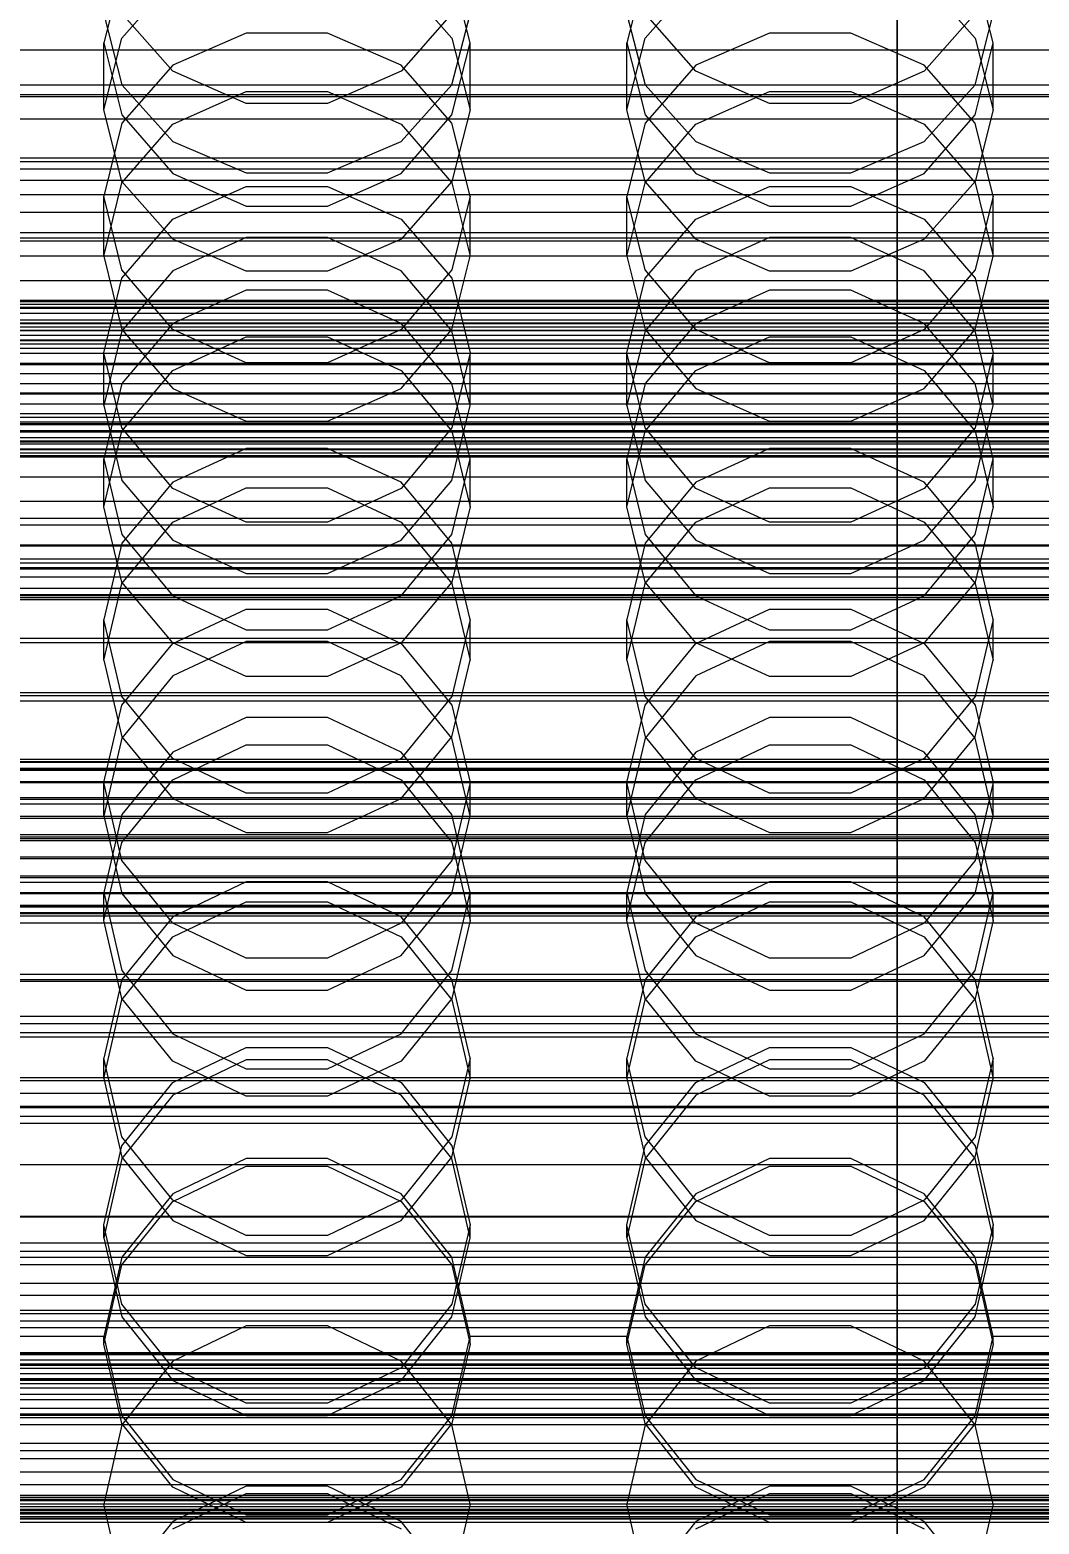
# Model space of a CAD drawing. Header units: millimetres. Extents: x -191664 to 191490, y -197311 to 10263.
# Drawn here: x -99.5 to 16.3, y -30277.3 to -30105.8 of the extents above; entities that cross this region are included whole.
import ezdxf

# ---------------------------------------------------------------- set-up
doc = ezdxf.new("R2010")
doc.units = ezdxf.units.MM
for name, color, linetype, lineweight in [('COTAS_USUARIO', 1, 'Continuous', 0), ('frontal_briquetadora', 7, 'Continuous', 0), ('frontal_C01', 7, 'Continuous', 0), ('frontal_C02', 7, 'Continuous', 0), ('frontal_C03', 7, 'Continuous', 0), ('frontal_secador', 7, 'Continuous', 0)]:
    doc.layers.add(name, color=color, linetype=linetype, lineweight=lineweight)
doc.dimstyles.new('PLANTA_100', dxfattribs={"dimtxt": 250, "dimasz": 150, "dimexe": 150, "dimexo": 80, "dimgap": 100, "dimtad": 1, "dimtih": 1, "dimtoh": 1, "dimdec": 1, "dimdsep": 46, "dimcen": 0.09, "dimclrd": 1, "dimclre": 1, "dimclrt": 1, "dimadec": 0, "dimazin": 0, "dimtfac": 1, "dimtdec": 4, "dimtofl": 0, "dimtmove": 0, "dimatfit": 3, "dimfxl": 1, "dimtolj": 1, "dimtzin": 0, "dimarcsym": 0})

# ---------------------------------------------------------------- blocks, each defined once
blk = doc.blocks.new('*D109')
at = {"layer": 'COTAS_USUARIO', "color": 1, "lineweight": -2, "transparency": 16777216}
for p, q in [((-80, -28700), (-1350, -28700)), ((-1200, -31850), (-1200, -28850)), ((-80, -32000), (-1350, -32000))]:
    blk.add_line(p, q, dxfattribs=at)
at = {"layer": 'COTAS_USUARIO', "color": 1, "transparency": 16777216}
for points in [[(-1225, -28850), (-1175, -28850), (-1200, -28700)], [(-1225, -31850), (-1175, -31850), (-1200, -32000)]]:
    blk.add_solid(points, dxfattribs=at)
at = {"layer": 'Defpoints', "color": 0, "transparency": 16777216}
for p in [(-1200, -28700), (0, -28700), (0, -32000)]:
    blk.add_point(p, dxfattribs=at)
blk = doc.blocks.new('*D111')
at = {"layer": 'COTAS_USUARIO', "color": 1, "lineweight": -2, "transparency": 16777216}
for p, q in [((-80, -27700), (-1350, -27700)), ((-1200, -31850), (-1200, -27850)), ((-80, -32000), (-1350, -32000))]:
    blk.add_line(p, q, dxfattribs=at)
at = {"layer": 'COTAS_USUARIO', "color": 1, "transparency": 16777216}
for points in [[(-1225, -27850), (-1175, -27850), (-1200, -27700)], [(-1225, -31850), (-1175, -31850), (-1200, -32000)]]:
    blk.add_solid(points, dxfattribs=at)
at = {"layer": 'Defpoints', "color": 0, "transparency": 16777216}
for p in [(-1200, -27700), (0, -27700), (0, -32000)]:
    blk.add_point(p, dxfattribs=at)
blk = doc.blocks.new('*D118')
at = {"layer": 'COTAS_USUARIO', "color": 1, "lineweight": -2, "transparency": 16777216}
for p, q in [((1200, -29560), (1200, -29410)), ((80, -29710), (1350, -29710)), ((80, -29990), (1350, -29990)), ((1200, -30140), (1200, -30290))]:
    blk.add_line(p, q, dxfattribs=at)
at = {"layer": 'COTAS_USUARIO', "color": 1, "transparency": 16777216}
for points in [[(1175, -29560), (1225, -29560), (1200, -29710)], [(1175, -30140), (1225, -30140), (1200, -29990)]]:
    blk.add_solid(points, dxfattribs=at)
at = {"layer": 'Defpoints', "color": 0, "transparency": 16777216}
for p in [(0, -29710), (0, -29990), (1200, -29990)]:
    blk.add_point(p, dxfattribs=at)
blk = doc.blocks.new('*D119')
at = {"layer": 'COTAS_USUARIO', "color": 1, "lineweight": -2, "transparency": 16777216}
for p, q in [((1200, -29840), (1200, -29690)), ((80, -29990), (1350, -29990)), ((80, -30270), (1350, -30270)), ((1200, -30420), (1200, -30570))]:
    blk.add_line(p, q, dxfattribs=at)
at = {"layer": 'COTAS_USUARIO', "color": 1, "transparency": 16777216}
for points in [[(1175, -29840), (1225, -29840), (1200, -29990)], [(1175, -30420), (1225, -30420), (1200, -30270)]]:
    blk.add_solid(points, dxfattribs=at)
at = {"layer": 'Defpoints', "color": 0, "transparency": 16777216}
for p in [(0, -29990), (0, -30270), (1200, -30270)]:
    blk.add_point(p, dxfattribs=at)
blk = doc.blocks.new('*D120')
at = {"layer": 'COTAS_USUARIO', "color": 1, "lineweight": -2, "transparency": 16777216}
for p, q in [((1200, -30120), (1200, -29970)), ((80, -30270), (1350, -30270)), ((80, -30550), (1350, -30550)), ((1200, -30700), (1200, -30850))]:
    blk.add_line(p, q, dxfattribs=at)
at = {"layer": 'COTAS_USUARIO', "color": 1, "transparency": 16777216}
for points in [[(1175, -30120), (1225, -30120), (1200, -30270)], [(1175, -30700), (1225, -30700), (1200, -30550)]]:
    blk.add_solid(points, dxfattribs=at)
at = {"layer": 'Defpoints', "color": 0, "transparency": 16777216}
for p in [(0, -30270), (0, -30550), (1200, -30550)]:
    blk.add_point(p, dxfattribs=at)
blk = doc.blocks.new('*D121')
at = {"layer": 'COTAS_USUARIO', "color": 1, "lineweight": -2, "transparency": 16777216}
for p, q in [((-80, -29000), (-1350, -29000)), ((-1200, -31850), (-1200, -29150)), ((-80, -32000), (-1350, -32000))]:
    blk.add_line(p, q, dxfattribs=at)
at = {"layer": 'COTAS_USUARIO', "color": 1, "transparency": 16777216}
for points in [[(-1225, -29150), (-1175, -29150), (-1200, -29000)], [(-1225, -31850), (-1175, -31850), (-1200, -32000)]]:
    blk.add_solid(points, dxfattribs=at)
at = {"layer": 'Defpoints', "color": 0, "transparency": 16777216}
for p in [(-1200, -29000), (0, -29000), (0, -32000)]:
    blk.add_point(p, dxfattribs=at)

msp = doc.modelspace()

# ---------------------------------------------------------------- linework, layer by layer
at = {"layer": 'frontal_briquetadora', "color": 9, "true_color": 0xb9c3c2}
for p, q in [((-88.92, -30099.1), (-91, -30107.29)), ((-88.92, -30106.75), (-83.09, -30100.15)), ((-56.91, -30100.15), (-51.08, -30106.75)), ((-49, -30107.29), (-51.08, -30099.1)), ((-28.92, -30099.1), (-31, -30107.29)), ((-28.92, -30106.75), (-23.09, -30100.15)), ((3.09, -30100.15), (8.92, -30106.75)), ((11, -30107.29), (8.92, -30099.1)), ((-91, -30104), (-88.92, -30112.11)), ((-83.09, -30110.54), (-88.92, -30103.93)), ((-51.08, -30103.93), (-56.91, -30110.54)), ((-51.08, -30112.11), (-49, -30104)), ((-31, -30104), (-28.92, -30112.11)), ((-23.09, -30110.54), (-28.92, -30103.93)), ((8.92, -30103.93), (3.09, -30110.54)), ((8.92, -30112.11), (11, -30104)), ((-91, -30114.99), (-88.92, -30106.75)), ((-91, -30114.99), (-91, -30107.29)), ((-91, -30107.29), (-88.92, -30115.57)), ((-74.67, -30106.18), (-83.09, -30109.86)), ((-65.33, -30106.18), (-74.67, -30106.18)), ((-56.91, -30109.86), (-65.33, -30106.18)), ((-51.08, -30106.75), (-49, -30114.99)), ((-51.08, -30115.57), (-49, -30107.29)), ((-49, -30114.99), (-49, -30107.29)), ((-31, -30114.99), (-28.92, -30106.75)), ((-31, -30114.99), (-31, -30107.29)), ((-31, -30107.29), (-28.92, -30115.57)), ((-14.67, -30106.18), (-23.09, -30109.86)), ((-5.33, -30106.18), (-14.67, -30106.18)), ((3.09, -30109.86), (-5.33, -30106.18)), ((8.92, -30106.75), (11, -30114.99)), ((8.92, -30115.57), (11, -30107.29)), ((11, -30114.99), (11, -30107.29)), ((-83.09, -30109.86), (-88.92, -30116.51)), ((-74.67, -30114.24), (-83.09, -30110.54)), ((-56.91, -30110.54), (-65.33, -30114.24)), ((-51.08, -30116.51), (-56.91, -30109.86)), ((-23.09, -30109.86), (-28.92, -30116.51)), ((-14.67, -30114.24), (-23.09, -30110.54)), ((3.09, -30110.54), (-5.33, -30114.24)), ((8.92, -30116.51), (3.09, -30109.86)), ((-88.92, -30112.11), (-83.09, -30118.61)), ((-56.91, -30118.61), (-51.08, -30112.11)), ((-28.92, -30112.11), (-23.09, -30118.61)), ((3.09, -30118.61), (8.92, -30112.11)), ((-83.09, -30116.61), (-74.67, -30112.87)), ((-74.67, -30112.87), (-65.33, -30112.87)), ((-65.33, -30114.24), (-74.67, -30114.24)), ((-65.33, -30112.87), (-56.91, -30116.61)), ((-23.09, -30116.61), (-14.67, -30112.87)), ((-14.67, -30112.87), (-5.33, -30112.87)), ((-5.33, -30114.24), (-14.67, -30114.24)), ((-5.33, -30112.87), (3.09, -30116.61)), ((-88.92, -30123.22), (-91, -30114.99)), ((-88.92, -30115.57), (-83.09, -30122.28)), ((-56.91, -30122.28), (-51.08, -30115.57)), ((-49, -30114.99), (-51.08, -30123.22)), ((-28.92, -30123.22), (-31, -30114.99)), ((-28.92, -30115.57), (-23.09, -30122.28)), ((3.09, -30122.28), (8.92, -30115.57)), ((11, -30114.99), (8.92, -30123.22)), ((-88.92, -30116.51), (-91, -30124.89)), ((-88.92, -30123.36), (-83.09, -30116.61)), ((-56.91, -30116.61), (-51.08, -30123.36)), ((-49, -30124.89), (-51.08, -30116.51)), ((-28.92, -30116.51), (-31, -30124.89)), ((-28.92, -30123.36), (-23.09, -30116.61)), ((3.09, -30116.61), (8.92, -30123.36)), ((11, -30124.89), (8.92, -30116.51)), ((-83.09, -30118.61), (-74.67, -30122.22)), ((-65.33, -30122.22), (-56.91, -30118.61)), ((-23.09, -30118.61), (-14.67, -30122.22)), ((-5.33, -30122.22), (3.09, -30118.61)), ((-83.09, -30122.28), (-74.67, -30126.03)), ((-74.67, -30122.22), (-65.33, -30122.22)), ((-65.33, -30126.03), (-56.91, -30122.28)), ((-23.09, -30122.28), (-14.67, -30126.03)), ((-14.67, -30122.22), (-5.33, -30122.22)), ((-5.33, -30126.03), (3.09, -30122.28)), ((-91, -30131.78), (-88.92, -30123.36)), ((-83.09, -30129.83), (-88.92, -30123.22)), ((-83.09, -30127.51), (-74.67, -30123.76)), ((-74.67, -30123.76), (-65.33, -30123.76)), ((-65.33, -30123.76), (-56.91, -30127.51)), ((-51.08, -30123.22), (-56.91, -30129.83)), ((-51.08, -30123.36), (-49, -30131.78)), ((-31, -30131.78), (-28.92, -30123.36)), ((-23.09, -30129.83), (-28.92, -30123.22)), ((-23.09, -30127.51), (-14.67, -30123.76)), ((-14.67, -30123.76), (-5.33, -30123.76)), ((-5.33, -30123.76), (3.09, -30127.51)), ((8.92, -30123.22), (3.09, -30129.83)), ((8.92, -30123.36), (11, -30131.78)), ((-88.92, -30133.35), (-91, -30124.89)), ((-91, -30131.78), (-91, -30124.89)), ((-74.67, -30126.03), (-65.33, -30126.03)), ((-49, -30124.89), (-51.08, -30133.35)), ((-49, -30131.78), (-49, -30124.89)), ((-28.92, -30133.35), (-31, -30124.89)), ((-31, -30131.78), (-31, -30124.89)), ((-14.67, -30126.03), (-5.33, -30126.03)), ((11, -30124.89), (8.92, -30133.35)), ((11, -30131.78), (11, -30124.89)), ((-88.92, -30134.31), (-83.09, -30127.51)), ((-56.91, -30127.51), (-51.08, -30134.31)), ((-28.92, -30134.31), (-23.09, -30127.51)), ((3.09, -30127.51), (8.92, -30134.31)), ((-74.67, -30129.64), (-83.09, -30133.46)), ((-65.33, -30129.64), (-74.67, -30129.64)), ((-56.91, -30133.46), (-65.33, -30129.64)), ((-14.67, -30129.64), (-23.09, -30133.46)), ((-5.33, -30129.64), (-14.67, -30129.64)), ((3.09, -30133.46), (-5.33, -30129.64)), ((-74.67, -30133.5), (-83.09, -30129.83)), ((-56.91, -30129.83), (-65.33, -30133.5)), ((-14.67, -30133.5), (-23.09, -30129.83)), ((3.09, -30129.83), (-5.33, -30133.5)), ((-91, -30131.78), (-88.92, -30140.2)), ((-51.08, -30140.2), (-49, -30131.78)), ((-31, -30131.78), (-28.92, -30140.2)), ((8.92, -30140.2), (11, -30131.78)), ((-91, -30142.85), (-88.92, -30134.31)), ((-83.09, -30140.19), (-88.92, -30133.35)), ((-83.09, -30133.46), (-88.92, -30140.34)), ((-65.33, -30133.5), (-74.67, -30133.5)), ((-51.08, -30133.35), (-56.91, -30140.19)), ((-51.08, -30140.34), (-56.91, -30133.46)), ((-51.08, -30134.31), (-49, -30142.85)), ((-31, -30142.85), (-28.92, -30134.31)), ((-23.09, -30140.19), (-28.92, -30133.35)), ((-23.09, -30133.46), (-28.92, -30140.34)), ((-5.33, -30133.5), (-14.67, -30133.5)), ((8.92, -30133.35), (3.09, -30140.19)), ((8.92, -30140.34), (3.09, -30133.46)), ((8.92, -30134.31), (11, -30142.85)), ((-74.67, -30135.68), (-83.09, -30139.48)), ((-65.33, -30135.68), (-74.67, -30135.68)), ((-56.91, -30139.48), (-65.33, -30135.68)), ((-14.67, -30135.68), (-23.09, -30139.48)), ((-5.33, -30135.68), (-14.67, -30135.68)), ((3.09, -30139.48), (-5.33, -30135.68)), ((-160, -30139.43), (200, -30139.43)), ((200, -30139.54), (-160, -30139.54)), ((-83.09, -30139.48), (-88.92, -30146.37)), ((-51.08, -30146.37), (-56.91, -30139.48)), ((-23.09, -30139.48), (-28.92, -30146.37)), ((8.92, -30146.37), (3.09, -30139.48)), ((-160, -30140.25), (200, -30140.25)), ((200, -30140.35), (-160, -30140.35)), ((-160, -30141.39), (200, -30141.39)), ((200, -30141.49), (-160, -30141.49)), ((-88.92, -30140.34), (-91, -30148.92)), ((-88.92, -30140.2), (-83.09, -30146.95)), ((-74.67, -30144.01), (-83.09, -30140.19)), ((-83.09, -30144.88), (-74.67, -30141.02)), ((-74.67, -30141.02), (-65.33, -30141.02)), ((-56.91, -30140.19), (-65.33, -30144.01)), ((-65.33, -30141.02), (-56.91, -30144.88)), ((-56.91, -30146.95), (-51.08, -30140.2)), ((-49, -30148.92), (-51.08, -30140.34)), ((-28.92, -30140.34), (-31, -30148.92)), ((-28.92, -30140.2), (-23.09, -30146.95)), ((-14.67, -30144.01), (-23.09, -30140.19)), ((-23.09, -30144.88), (-14.67, -30141.02)), ((-14.67, -30141.02), (-5.33, -30141.02)), ((3.09, -30140.19), (-5.33, -30144.01)), ((-5.33, -30141.02), (3.09, -30144.88)), ((3.09, -30146.95), (8.92, -30140.2)), ((11, -30148.92), (8.92, -30140.34)), ((-88.92, -30151.47), (-91, -30142.85)), ((-91, -30148.92), (-91, -30142.85)), ((-49, -30142.85), (-51.08, -30151.47)), ((-49, -30148.92), (-49, -30142.85)), ((-28.92, -30151.47), (-31, -30142.85)), ((-31, -30148.92), (-31, -30142.85)), ((11, -30142.85), (8.92, -30151.47)), ((11, -30148.92), (11, -30142.85)), ((-88.92, -30151.84), (-83.09, -30144.88)), ((-65.33, -30144.01), (-74.67, -30144.01)), ((-56.91, -30144.88), (-51.08, -30151.84)), ((-28.92, -30151.84), (-23.09, -30144.88)), ((-5.33, -30144.01), (-14.67, -30144.01)), ((3.09, -30144.88), (8.92, -30151.84)), ((-88.92, -30146.37), (-91, -30155.01)), ((-49, -30155.01), (-51.08, -30146.37)), ((-28.92, -30146.37), (-31, -30155.01)), ((11, -30155.01), (8.92, -30146.37)), ((-83.09, -30146.95), (-74.67, -30150.7)), ((-65.33, -30150.7), (-56.91, -30146.95)), ((-23.09, -30146.95), (-14.67, -30150.7)), ((-5.33, -30150.7), (3.09, -30146.95)), ((-91, -30148.92), (-88.92, -30157.5)), ((-51.08, -30157.5), (-49, -30148.92)), ((-31, -30148.92), (-28.92, -30157.5)), ((8.92, -30157.5), (11, -30148.92)), ((200, -30151.03), (-160, -30151.03)), ((200, -30151.12), (-160, -30151.12)), ((200, -30151.86), (-160, -30151.86)), ((200, -30151.95), (-160, -30151.95)), ((-91, -30160.52), (-88.92, -30151.84)), ((-83.09, -30158.43), (-88.92, -30151.47)), ((-74.67, -30150.7), (-65.33, -30150.7)), ((-51.08, -30151.47), (-56.91, -30158.43)), ((-51.08, -30151.84), (-49, -30160.52)), ((-31, -30160.52), (-28.92, -30151.84)), ((-23.09, -30158.43), (-28.92, -30151.47)), ((-14.67, -30150.7), (-5.33, -30150.7)), ((8.92, -30151.47), (3.09, -30158.43)), ((8.92, -30151.84), (11, -30160.52)), ((-160, -30152.99), (200, -30152.99)), ((-160, -30153.07), (200, -30153.07)), ((-91, -30160.52), (-91, -30155.01)), ((-91, -30155.01), (-88.92, -30163.72)), ((-74.67, -30153.84), (-83.09, -30157.71)), ((-65.33, -30153.84), (-74.67, -30153.84)), ((-56.91, -30157.71), (-65.33, -30153.84)), ((-51.08, -30163.72), (-49, -30155.01)), ((-49, -30160.52), (-49, -30155.01)), ((-31, -30160.52), (-31, -30155.01)), ((-31, -30155.01), (-28.92, -30163.72)), ((-14.67, -30153.84), (-23.09, -30157.71)), ((-5.33, -30153.84), (-14.67, -30153.84)), ((3.09, -30157.71), (-5.33, -30153.84)), ((8.92, -30163.72), (11, -30155.01)), ((11, -30160.52), (11, -30155.01)), ((-88.92, -30157.5), (-83.09, -30164.38)), ((-83.09, -30157.71), (-88.92, -30164.7)), ((-83.09, -30162.28), (-74.67, -30158.36)), ((-74.67, -30162.31), (-83.09, -30158.43)), ((-74.67, -30158.36), (-65.33, -30158.36)), ((-65.33, -30158.36), (-56.91, -30162.28)), ((-56.91, -30158.43), (-65.33, -30162.31)), ((-56.91, -30164.38), (-51.08, -30157.5)), ((-51.08, -30164.7), (-56.91, -30157.71)), ((-28.92, -30157.5), (-23.09, -30164.38)), ((-23.09, -30157.71), (-28.92, -30164.7)), ((-23.09, -30162.28), (-14.67, -30158.36)), ((-14.67, -30162.31), (-23.09, -30158.43)), ((-14.67, -30158.36), (-5.33, -30158.36)), ((-5.33, -30158.36), (3.09, -30162.28)), ((3.09, -30158.43), (-5.33, -30162.31)), ((3.09, -30164.38), (8.92, -30157.5)), ((8.92, -30164.7), (3.09, -30157.71)), ((-88.92, -30169.19), (-91, -30160.52)), ((-49, -30160.52), (-51.08, -30169.19)), ((-28.92, -30169.19), (-31, -30160.52)), ((11, -30160.52), (8.92, -30169.19)), ((-88.92, -30169.34), (-83.09, -30162.28)), ((-65.33, -30162.31), (-74.67, -30162.31)), ((-56.91, -30162.28), (-51.08, -30169.34)), ((-28.92, -30169.34), (-23.09, -30162.28)), ((-5.33, -30162.31), (-14.67, -30162.31)), ((3.09, -30162.28), (8.92, -30169.34)), ((-88.92, -30163.72), (-83.09, -30170.75)), ((-56.91, -30170.75), (-51.08, -30163.72)), ((-28.92, -30163.72), (-23.09, -30170.75)), ((3.09, -30170.75), (8.92, -30163.72)), ((-88.92, -30164.7), (-91, -30173.48)), ((-83.09, -30164.38), (-74.67, -30168.2)), ((-65.33, -30168.2), (-56.91, -30164.38)), ((-49, -30173.48), (-51.08, -30164.7)), ((-28.92, -30164.7), (-31, -30173.48)), ((-23.09, -30164.38), (-14.67, -30168.2)), ((-5.33, -30168.2), (3.09, -30164.38)), ((11, -30173.48), (8.92, -30164.7)), ((-83.09, -30176.15), (-88.92, -30169.19)), ((-74.67, -30168.2), (-65.33, -30168.2)), ((-51.08, -30169.19), (-56.91, -30176.15)), ((-23.09, -30176.15), (-28.92, -30169.19)), ((-14.67, -30168.2), (-5.33, -30168.2)), ((8.92, -30169.19), (3.09, -30176.15)), ((-91, -30178.14), (-88.92, -30169.34)), ((-83.09, -30170.75), (-74.67, -30174.66)), ((-65.33, -30174.66), (-56.91, -30170.75)), ((-51.08, -30169.34), (-49, -30178.14)), ((-31, -30178.14), (-28.92, -30169.34)), ((-23.09, -30170.75), (-14.67, -30174.66)), ((-5.33, -30174.66), (3.09, -30170.75)), ((8.92, -30169.34), (11, -30178.14)), ((-83.09, -30176.22), (-74.67, -30172.29)), ((-74.67, -30172.29), (-65.33, -30172.29)), ((-65.33, -30172.29), (-56.91, -30176.22)), ((-23.09, -30176.22), (-14.67, -30172.29)), ((-14.67, -30172.29), (-5.33, -30172.29)), ((-5.33, -30172.29), (3.09, -30176.22)), ((-88.92, -30182.31), (-91, -30173.48)), ((-91, -30178.14), (-91, -30173.48)), ((-49, -30173.48), (-51.08, -30182.31)), ((-49, -30178.14), (-49, -30173.48)), ((-28.92, -30182.31), (-31, -30173.48)), ((-31, -30178.14), (-31, -30173.48)), ((11, -30173.48), (8.92, -30182.31)), ((11, -30178.14), (11, -30173.48)), ((-74.67, -30175.98), (-83.09, -30179.94)), ((-74.67, -30174.66), (-65.33, -30174.66)), ((-65.33, -30175.98), (-74.67, -30175.98)), ((-56.91, -30179.94), (-65.33, -30175.98)), ((-14.67, -30175.98), (-23.09, -30179.94)), ((-14.67, -30174.66), (-5.33, -30174.66)), ((-5.33, -30175.98), (-14.67, -30175.98)), ((3.09, -30179.94), (-5.33, -30175.98)), ((-88.92, -30183.31), (-83.09, -30176.22)), ((-74.67, -30180.01), (-83.09, -30176.15)), ((-56.91, -30176.15), (-65.33, -30180.01)), ((-56.91, -30176.22), (-51.08, -30183.31)), ((-28.92, -30183.31), (-23.09, -30176.22)), ((-14.67, -30180.01), (-23.09, -30176.15)), ((3.09, -30176.15), (-5.33, -30180.01)), ((3.09, -30176.22), (8.92, -30183.31)), ((-91, -30178.14), (-88.92, -30186.94)), ((-51.08, -30186.94), (-49, -30178.14)), ((-31, -30178.14), (-28.92, -30186.94)), ((8.92, -30186.94), (11, -30178.14)), ((-83.09, -30179.94), (-88.92, -30187.09)), ((-65.33, -30180.01), (-74.67, -30180.01)), ((-51.08, -30187.09), (-56.91, -30179.94)), ((-23.09, -30179.94), (-28.92, -30187.09)), ((-5.33, -30180.01), (-14.67, -30180.01)), ((8.92, -30187.09), (3.09, -30179.94)), ((-83.09, -30189.43), (-88.92, -30182.31)), ((-51.08, -30182.31), (-56.91, -30189.43)), ((-23.09, -30189.43), (-28.92, -30182.31)), ((8.92, -30182.31), (3.09, -30189.43)), ((-91, -30192.19), (-88.92, -30183.31)), ((-51.08, -30183.31), (-49, -30192.19)), ((-31, -30192.19), (-28.92, -30183.31)), ((8.92, -30183.31), (11, -30192.19)), ((-74.67, -30184.73), (-83.09, -30188.69)), ((-65.33, -30184.73), (-74.67, -30184.73)), ((-56.91, -30188.69), (-65.33, -30184.73)), ((-14.67, -30184.73), (-23.09, -30188.69)), ((-5.33, -30184.73), (-14.67, -30184.73)), ((3.09, -30188.69), (-5.33, -30184.73)), ((-88.92, -30187.09), (-91, -30195.99)), ((-88.92, -30186.94), (-83.09, -30194)), ((-83.09, -30191.85), (-74.67, -30187.86)), ((-74.67, -30187.86), (-65.33, -30187.86)), ((-65.33, -30187.86), (-56.91, -30191.85)), ((-56.91, -30194), (-51.08, -30186.94)), ((-49, -30195.99), (-51.08, -30187.09)), ((-28.92, -30187.09), (-31, -30195.99)), ((-28.92, -30186.94), (-23.09, -30194)), ((-23.09, -30191.85), (-14.67, -30187.86)), ((-14.67, -30187.86), (-5.33, -30187.86)), ((-5.33, -30187.86), (3.09, -30191.85)), ((3.09, -30194), (8.92, -30186.94)), ((11, -30195.99), (8.92, -30187.09)), ((-83.09, -30188.69), (-88.92, -30195.83)), ((-74.67, -30193.39), (-83.09, -30189.43)), ((-56.91, -30189.43), (-65.33, -30193.39)), ((-51.08, -30195.83), (-56.91, -30188.69)), ((-23.09, -30188.69), (-28.92, -30195.83)), ((-14.67, -30193.39), (-23.09, -30189.43)), ((3.09, -30189.43), (-5.33, -30193.39)), ((8.92, -30195.83), (3.09, -30188.69)), ((-88.92, -30201.12), (-91, -30192.19)), ((-91, -30195.99), (-91, -30192.19)), ((-88.92, -30199.04), (-83.09, -30191.85)), ((-56.91, -30191.85), (-51.08, -30199.04)), ((-49, -30192.19), (-51.08, -30201.12)), ((-49, -30195.99), (-49, -30192.19)), ((-28.92, -30201.12), (-31, -30192.19)), ((-31, -30195.99), (-31, -30192.19)), ((-28.92, -30199.04), (-23.09, -30191.85)), ((3.09, -30191.85), (8.92, -30199.04)), ((11, -30192.19), (8.92, -30201.12)), ((11, -30195.99), (11, -30192.19)), ((-83.09, -30194), (-74.67, -30197.91)), ((-65.33, -30193.39), (-74.67, -30193.39)), ((-65.33, -30197.91), (-56.91, -30194)), ((-23.09, -30194), (-14.67, -30197.91)), ((-5.33, -30193.39), (-14.67, -30193.39)), ((-5.33, -30197.91), (3.09, -30194)), ((-88.92, -30195.83), (-91, -30204.78)), ((-91, -30195.99), (-88.92, -30204.9)), ((-49, -30204.78), (-51.08, -30195.83)), ((-51.08, -30204.9), (-49, -30195.99)), ((-28.92, -30195.83), (-31, -30204.78)), ((-31, -30195.99), (-28.92, -30204.9)), ((11, -30204.78), (8.92, -30195.83)), ((8.92, -30204.9), (11, -30195.99)), ((-74.67, -30197.91), (-65.33, -30197.91)), ((-14.67, -30197.91), (-5.33, -30197.91)), ((-91, -30208), (-88.92, -30199.04)), ((-51.08, -30199.04), (-49, -30208)), ((-31, -30208), (-28.92, -30199.04)), ((8.92, -30199.04), (11, -30208)), ((-83.09, -30208.31), (-88.92, -30201.12)), ((-51.08, -30201.12), (-56.91, -30208.31)), ((-23.09, -30208.31), (-28.92, -30201.12)), ((8.92, -30201.12), (3.09, -30208.31)), ((-91, -30208), (-91, -30204.78)), ((-91, -30204.78), (-88.92, -30213.76)), ((-88.92, -30204.9), (-83.09, -30212.04)), ((-74.67, -30203.57), (-83.09, -30207.57)), ((-65.33, -30203.57), (-74.67, -30203.57)), ((-56.91, -30207.57), (-65.33, -30203.57)), ((-56.91, -30212.04), (-51.08, -30204.9)), ((-51.08, -30213.76), (-49, -30204.78)), ((-49, -30208), (-49, -30204.78)), ((-31, -30208), (-31, -30204.78)), ((-31, -30204.78), (-28.92, -30213.76)), ((-28.92, -30204.9), (-23.09, -30212.04)), ((-14.67, -30203.57), (-23.09, -30207.57)), ((-5.33, -30203.57), (-14.67, -30203.57)), ((3.09, -30207.57), (-5.33, -30203.57)), ((3.09, -30212.04), (8.92, -30204.9)), ((8.92, -30213.76), (11, -30204.78)), ((11, -30208), (11, -30204.78)), ((-83.09, -30209.87), (-74.67, -30205.85)), ((-74.67, -30205.85), (-65.33, -30205.85)), ((-65.33, -30205.85), (-56.91, -30209.87)), ((-23.09, -30209.87), (-14.67, -30205.85)), ((-14.67, -30205.85), (-5.33, -30205.85)), ((-5.33, -30205.85), (3.09, -30209.87)), ((-88.92, -30216.97), (-91, -30208)), ((-83.09, -30207.57), (-88.92, -30214.78)), ((-74.67, -30212.32), (-83.09, -30208.31)), ((-56.91, -30208.31), (-65.33, -30212.32)), ((-51.08, -30214.78), (-56.91, -30207.57)), ((-49, -30208), (-51.08, -30216.97)), ((-28.92, -30216.97), (-31, -30208)), ((-23.09, -30207.57), (-28.92, -30214.78)), ((-14.67, -30212.32), (-23.09, -30208.31)), ((3.09, -30208.31), (-5.33, -30212.32)), ((8.92, -30214.78), (3.09, -30207.57)), ((11, -30208), (8.92, -30216.97)), ((-88.92, -30217.12), (-83.09, -30209.87)), ((-56.91, -30209.87), (-51.08, -30217.12)), ((-28.92, -30217.12), (-23.09, -30209.87)), ((3.09, -30209.87), (8.92, -30217.12)), ((-83.09, -30212.04), (-74.67, -30216)), ((-65.33, -30216), (-56.91, -30212.04)), ((-23.09, -30212.04), (-14.67, -30216)), ((-5.33, -30216), (3.09, -30212.04)), ((-88.92, -30213.76), (-83.09, -30221)), ((-65.33, -30212.32), (-74.67, -30212.32)), ((-56.91, -30221), (-51.08, -30213.76)), ((-28.92, -30213.76), (-23.09, -30221)), ((-5.33, -30212.32), (-14.67, -30212.32)), ((3.09, -30221), (8.92, -30213.76)), ((-88.92, -30214.78), (-91, -30223.8)), ((-49, -30223.8), (-51.08, -30214.78)), ((-28.92, -30214.78), (-31, -30223.8)), ((11, -30223.8), (8.92, -30214.78)), ((-91, -30226.15), (-88.92, -30217.12)), ((-83.09, -30224.16), (-88.92, -30216.97)), ((-74.67, -30216), (-65.33, -30216)), ((-51.08, -30216.97), (-56.91, -30224.16)), ((-51.08, -30217.12), (-49, -30226.15)), ((-31, -30226.15), (-28.92, -30217.12)), ((-23.09, -30224.16), (-28.92, -30216.97)), ((-14.67, -30216), (-5.33, -30216)), ((8.92, -30216.97), (3.09, -30224.16)), ((8.92, -30217.12), (11, -30226.15)), ((-83.09, -30221), (-74.67, -30225.02)), ((-65.33, -30225.02), (-56.91, -30221)), ((-23.09, -30221), (-14.67, -30225.02)), ((-5.33, -30225.02), (3.09, -30221)), ((-88.92, -30232.85), (-91, -30223.8)), ((-91, -30226.15), (-91, -30223.8)), ((-83.09, -30226.61), (-74.67, -30222.58)), ((-74.67, -30224.01), (-83.09, -30228.05)), ((-74.67, -30222.58), (-65.33, -30222.58)), ((-65.33, -30224.01), (-74.67, -30224.01)), ((-65.33, -30222.58), (-56.91, -30226.61)), ((-56.91, -30228.05), (-65.33, -30224.01)), ((-49, -30223.8), (-51.08, -30232.85)), ((-49, -30226.15), (-49, -30223.8)), ((-28.92, -30232.85), (-31, -30223.8)), ((-31, -30226.15), (-31, -30223.8)), ((-23.09, -30226.61), (-14.67, -30222.58)), ((-14.67, -30224.01), (-23.09, -30228.05)), ((-14.67, -30222.58), (-5.33, -30222.58)), ((-5.33, -30224.01), (-14.67, -30224.01)), ((-5.33, -30222.58), (3.09, -30226.61)), ((3.09, -30228.05), (-5.33, -30224.01)), ((11, -30223.8), (8.92, -30232.85)), ((11, -30226.15), (11, -30223.8)), ((-74.67, -30228.15), (-83.09, -30224.16)), ((-74.67, -30225.02), (-65.33, -30225.02)), ((-56.91, -30224.16), (-65.33, -30228.15)), ((-14.67, -30228.15), (-23.09, -30224.16)), ((-14.67, -30225.02), (-5.33, -30225.02)), ((3.09, -30224.16), (-5.33, -30228.15)), ((-91, -30226.15), (-88.92, -30235.18)), ((-88.92, -30233.87), (-83.09, -30226.61)), ((-56.91, -30226.61), (-51.08, -30233.87)), ((-51.08, -30235.18), (-49, -30226.15)), ((-31, -30226.15), (-28.92, -30235.18)), ((-28.92, -30233.87), (-23.09, -30226.61)), ((3.09, -30226.61), (8.92, -30233.87)), ((8.92, -30235.18), (11, -30226.15)), ((-83.09, -30228.05), (-88.92, -30235.33)), ((-65.33, -30228.15), (-74.67, -30228.15)), ((-51.08, -30235.33), (-56.91, -30228.05)), ((-23.09, -30228.05), (-28.92, -30235.33)), ((-5.33, -30228.15), (-14.67, -30228.15)), ((8.92, -30235.33), (3.09, -30228.05)), ((-91, -30242.94), (-88.92, -30233.87)), ((-83.09, -30240.12), (-88.92, -30232.85)), ((-51.08, -30232.85), (-56.91, -30240.12)), ((-51.08, -30233.87), (-49, -30242.94)), ((-31, -30242.94), (-28.92, -30233.87)), ((-23.09, -30240.12), (-28.92, -30232.85)), ((8.92, -30232.85), (3.09, -30240.12)), ((8.92, -30233.87), (11, -30242.94)), ((-88.92, -30235.33), (-91, -30244.42)), ((-88.92, -30235.18), (-83.09, -30242.43)), ((-74.67, -30235.33), (-83.09, -30239.37)), ((-65.33, -30235.33), (-74.67, -30235.33)), ((-56.91, -30239.37), (-65.33, -30235.33)), ((-56.91, -30242.43), (-51.08, -30235.18)), ((-49, -30244.42), (-51.08, -30235.33)), ((-28.92, -30235.33), (-31, -30244.42)), ((-28.92, -30235.18), (-23.09, -30242.43)), ((-14.67, -30235.33), (-23.09, -30239.37)), ((-5.33, -30235.33), (-14.67, -30235.33)), ((3.09, -30239.37), (-5.33, -30235.33)), ((3.09, -30242.43), (8.92, -30235.18)), ((11, -30244.42), (8.92, -30235.33)), ((-83.09, -30240.24), (-74.67, -30236.19)), ((-74.67, -30236.19), (-65.33, -30236.19)), ((-65.33, -30236.19), (-56.91, -30240.24)), ((-23.09, -30240.24), (-14.67, -30236.19)), ((-14.67, -30236.19), (-5.33, -30236.19)), ((-5.33, -30236.19), (3.09, -30240.24)), ((-83.09, -30239.37), (-88.92, -30246.66)), ((-51.08, -30246.66), (-56.91, -30239.37)), ((-23.09, -30239.37), (-28.92, -30246.66)), ((8.92, -30246.66), (3.09, -30239.37)), ((-88.92, -30247.54), (-83.09, -30240.24)), ((-74.67, -30244.17), (-83.09, -30240.12)), ((-56.91, -30240.12), (-65.33, -30244.17)), ((-56.91, -30240.24), (-51.08, -30247.54)), ((-28.92, -30247.54), (-23.09, -30240.24)), ((-14.67, -30244.17), (-23.09, -30240.12)), ((3.09, -30240.12), (-5.33, -30244.17)), ((3.09, -30240.24), (8.92, -30247.54)), ((-83.09, -30242.43), (-74.67, -30246.45)), ((-65.33, -30246.45), (-56.91, -30242.43)), ((-23.09, -30242.43), (-14.67, -30246.45)), ((-5.33, -30246.45), (3.09, -30242.43)), ((-88.92, -30252.04), (-91, -30242.94)), ((-91, -30244.42), (-91, -30242.94)), ((-91, -30244.42), (-88.92, -30253.5)), ((-65.33, -30244.17), (-74.67, -30244.17)), ((-49, -30242.94), (-51.08, -30252.04)), ((-51.08, -30253.5), (-49, -30244.42)), ((-49, -30244.42), (-49, -30242.94)), ((-28.92, -30252.04), (-31, -30242.94)), ((-31, -30244.42), (-31, -30242.94)), ((-31, -30244.42), (-28.92, -30253.5)), ((-5.33, -30244.17), (-14.67, -30244.17)), ((11, -30242.94), (8.92, -30252.04)), ((8.92, -30253.5), (11, -30244.42)), ((11, -30244.42), (11, -30242.94)), ((-88.92, -30246.66), (-91, -30255.75)), ((-91, -30256.64), (-88.92, -30247.54)), ((-74.67, -30246.45), (-65.33, -30246.45)), ((-49, -30255.75), (-51.08, -30246.66)), ((-51.08, -30247.54), (-49, -30256.64)), ((-28.92, -30246.66), (-31, -30255.75)), ((-31, -30256.64), (-28.92, -30247.54)), ((-14.67, -30246.45), (-5.33, -30246.45)), ((11, -30255.75), (8.92, -30246.66)), ((8.92, -30247.54), (11, -30256.64)), ((-83.09, -30259.34), (-88.92, -30252.04)), ((-51.08, -30252.04), (-56.91, -30259.34)), ((-23.09, -30259.34), (-28.92, -30252.04)), ((8.92, -30252.04), (3.09, -30259.34)), ((-88.92, -30253.5), (-83.09, -30260.78)), ((-74.67, -30254.53), (-83.09, -30258.58)), ((-65.33, -30254.53), (-74.67, -30254.53)), ((-56.91, -30258.58), (-65.33, -30254.53)), ((-56.91, -30260.78), (-51.08, -30253.5)), ((-28.92, -30253.5), (-23.09, -30260.78)), ((-14.67, -30254.53), (-23.09, -30258.58)), ((-5.33, -30254.53), (-14.67, -30254.53)), ((3.09, -30258.58), (-5.33, -30254.53)), ((3.09, -30260.78), (8.92, -30253.5)), ((-91, -30255.75), (-109, -30255.75)), ((-91, -30256.64), (-91, -30255.75)), ((-91, -30255.75), (-88.92, -30264.86)), ((-88.92, -30265.74), (-91, -30256.64)), ((-51.08, -30264.86), (-49, -30255.75)), ((-49, -30256.64), (-51.08, -30265.74)), ((-49, -30256.64), (-49, -30255.75)), ((-31, -30255.75), (-49, -30255.75)), ((-31, -30256.64), (-31, -30255.75)), ((-31, -30255.75), (-28.92, -30264.86)), ((-28.92, -30265.74), (-31, -30256.64)), ((8.92, -30264.86), (11, -30255.75)), ((11, -30256.64), (8.92, -30265.74)), ((11, -30256.64), (11, -30255.75)), ((29, -30255.75), (11, -30255.75)), ((-83.09, -30258.58), (-88.92, -30265.89)), ((-74.67, -30263.39), (-83.09, -30259.34)), ((-56.91, -30259.34), (-65.33, -30263.39)), ((-51.08, -30265.89), (-56.91, -30258.58)), ((-23.09, -30258.58), (-28.92, -30265.89)), ((-14.67, -30263.39), (-23.09, -30259.34)), ((3.09, -30259.34), (-5.33, -30263.39)), ((8.92, -30265.89), (3.09, -30258.58)), ((-160, -30260.61), (200, -30260.61)), ((-83.09, -30260.78), (-74.67, -30264.82)), ((-65.33, -30264.82), (-56.91, -30260.78)), ((-23.09, -30260.78), (-14.67, -30264.82)), ((-5.33, -30264.82), (3.09, -30260.78)), ((-65.33, -30263.39), (-74.67, -30263.39)), ((-5.33, -30263.39), (-14.67, -30263.39)), ((-160, -30265.03), (200, -30265.03)), ((-88.92, -30264.86), (-83.09, -30272.17)), ((-74.67, -30264.82), (-65.33, -30264.82)), ((-56.91, -30272.17), (-51.08, -30264.86)), ((-28.92, -30264.86), (-23.09, -30272.17)), ((-14.67, -30264.82), (-5.33, -30264.82)), ((3.09, -30272.17), (8.92, -30264.86)), ((-88.92, -30265.89), (-91, -30275)), ((-83.09, -30273.04), (-88.92, -30265.74)), ((-51.08, -30265.74), (-56.91, -30273.04)), ((-49, -30275), (-51.08, -30265.89)), ((-28.92, -30265.89), (-31, -30275)), ((-23.09, -30273.04), (-28.92, -30265.74)), ((8.92, -30265.74), (3.09, -30273.04)), ((11, -30275), (8.92, -30265.89)), ((200, -30268.88), (-160, -30268.88)), ((-83.09, -30272.17), (-74.67, -30276.23)), ((-74.67, -30272.91), (-83.09, -30276.96)), ((-74.67, -30277.09), (-83.09, -30273.04)), ((-83.09, -30277.83), (-74.67, -30273.77)), ((-65.33, -30272.91), (-74.67, -30272.91)), ((-74.67, -30273.77), (-65.33, -30273.77)), ((-65.33, -30276.23), (-56.91, -30272.17)), ((-56.91, -30276.96), (-65.33, -30272.91)), ((-56.91, -30273.04), (-65.33, -30277.09)), ((-65.33, -30273.77), (-56.91, -30277.83)), ((-23.09, -30272.17), (-14.67, -30276.23)), ((-14.67, -30272.91), (-23.09, -30276.96)), ((-14.67, -30277.09), (-23.09, -30273.04)), ((-23.09, -30277.83), (-14.67, -30273.77)), ((-5.33, -30272.91), (-14.67, -30272.91)), ((-14.67, -30273.77), (-5.33, -30273.77)), ((-5.33, -30276.23), (3.09, -30272.17)), ((3.09, -30276.96), (-5.33, -30272.91)), ((3.09, -30273.04), (-5.33, -30277.09)), ((-5.33, -30273.77), (3.09, -30277.83)), ((200, -30275), (-160, -30275)), ((-91, -30275), (-109, -30275)), ((-88.92, -30284.11), (-91, -30275)), ((-49, -30275), (-51.08, -30284.11)), ((-31, -30275), (-49, -30275)), ((-28.92, -30284.11), (-31, -30275)), ((11, -30275), (8.92, -30284.11)), ((29, -30275), (11, -30275)), ((-83.09, -30276.96), (-88.92, -30284.26)), ((-74.67, -30276.23), (-65.33, -30276.23)), ((-65.33, -30277.09), (-74.67, -30277.09)), ((-51.08, -30284.26), (-56.91, -30276.96)), ((-23.09, -30276.96), (-28.92, -30284.26)), ((-14.67, -30276.23), (-5.33, -30276.23)), ((-5.33, -30277.09), (-14.67, -30277.09)), ((8.92, -30284.26), (3.09, -30276.96))]:
    msp.add_line(p, q, dxfattribs=at)
at = {"layer": 'frontal_C01', "color": 139, "true_color": 0x345e4e}
for p, q in [((0, -30116.06), (0, -29803.88)), ((0, -29809.56), (0, -30121.75)), ((0, -30116.06), (-130, -30116.06)), ((0, -30428.25), (0, -30116.06)), ((130, -30116.06), (0, -30116.06)), ((-130, -30121.75), (0, -30121.75)), ((0, -30121.75), (0, -30433.94)), ((0, -30121.75), (130, -30121.75))]:
    msp.add_line(p, q, dxfattribs=at)
at = {"layer": 'frontal_C01', "color": 252, "true_color": 0x83939a}
for p, q in [((-130, -30120.47), (130, -30120.47)), ((-130, -30120.91), (130, -30120.91)), ((-130, -30121.75), (130, -30121.75)), ((-130, -30123.05), (130, -30123.05)), ((-130, -30124.68), (130, -30124.68)), ((-130, -30126.74), (130, -30126.74)), ((-130, -30129.04), (130, -30129.04)), ((-130, -30131.73), (130, -30131.73)), ((-130, -30134.55), (130, -30134.55)), ((130, -30137.68), (-130, -30137.68)), ((-130, -30140.83), (130, -30140.83)), ((-130, -30144.19), (130, -30144.19)), ((-130, -30147.44), (130, -30147.44)), ((-130, -30150.8), (130, -30150.8)), ((-130, -30153.95), (130, -30153.95)), ((-130, -30157.08), (130, -30157.08)), ((-130, -30159.9), (130, -30159.9)), ((-130, -30162.59), (130, -30162.59)), ((-130, -30164.89), (130, -30164.89)), ((-130, -30166.95), (130, -30166.95)), ((-130, -30168.58), (130, -30168.58)), ((-130, -30169.88), (130, -30169.88)), ((-130, -30170.72), (130, -30170.72)), ((-130, -30171.16), (130, -30171.16))]:
    msp.add_line(p, q, dxfattribs=at)
at = {"layer": 'frontal_C01', "color": 9, "true_color": 0xbac6cb}
for p, q in [((-148, -30136.83), (148, -30136.83)), ((-148, -30136.99), (148, -30136.99)), ((-148, -30137.29), (148, -30137.29)), ((-148, -30137.75), (148, -30137.75)), ((-148, -30138.32), (148, -30138.32)), ((-148, -30139.06), (148, -30139.06)), ((-148, -30139.87), (148, -30139.87)), ((-148, -30140.82), (148, -30140.82)), ((-148, -30141.82), (148, -30141.82)), ((148, -30142.93), (-148, -30142.93)), ((-148, -30144.05), (148, -30144.05)), ((-148, -30145.24), (148, -30145.24)), ((-148, -30146.39), (148, -30146.39)), ((-148, -30147.58), (148, -30147.58)), ((-148, -30148.7), (148, -30148.7)), ((-148, -30149.81), (148, -30149.81)), ((-148, -30150.8), (148, -30150.8)), ((-148, -30151.76), (148, -30151.76)), ((-148, -30152.57), (148, -30152.57)), ((-148, -30153.3), (148, -30153.3)), ((-148, -30153.88), (148, -30153.88)), ((-148, -30154.34), (148, -30154.34)), ((-148, -30154.64), (148, -30154.64)), ((-148, -30154.8), (148, -30154.8))]:
    msp.add_line(p, q, dxfattribs=at)
at = {"layer": 'frontal_C01', "color": 139, "true_color": 0x354b57}
for p, q in [((-450, -30181.84), (450, -30181.84)), ((450, -30194.65), (-450, -30194.65)), ((-425, -30203.62), (425, -30203.62)), ((450, -30215), (-450, -30215)), ((425, -30214.99), (-425, -30214.99)), ((425, -30219.88), (-425, -30219.88)), ((-450, -30227.81), (450, -30227.81)), ((-425, -30231.25), (425, -30231.25))]:
    msp.add_line(p, q, dxfattribs=at)
at = {"layer": 'frontal_C02', "color": 139, "true_color": 0x345e4e}
for p, q in [((0, -30253.15), (0, -29968.33)), ((0, -29974.07), (0, -30258.89)), ((0, -30253.15), (-130, -30253.15)), ((0, -30537.97), (0, -30253.15)), ((130, -30253.15), (0, -30253.15)), ((-130, -30258.89), (0, -30258.89)), ((0, -30258.89), (0, -30543.72)), ((0, -30258.89), (130, -30258.89))]:
    msp.add_line(p, q, dxfattribs=at)
at = {"layer": 'frontal_C02', "color": 252, "true_color": 0x83939a}
for p, q in [((-130, -30257.8), (130, -30257.8)), ((-130, -30258.44), (130, -30258.44)), ((-130, -30258.89), (130, -30258.89)), ((-130, -30260.76), (130, -30260.76)), ((-130, -30261.64), (130, -30261.64)), ((-130, -30264.61), (130, -30264.61)), ((-130, -30265.86), (130, -30265.86)), ((-130, -30269.73), (130, -30269.73)), ((-130, -30271.26), (130, -30271.26)), ((130, -30275.76), (-130, -30275.76))]:
    msp.add_line(p, q, dxfattribs=at)
at = {"layer": 'frontal_C02', "color": 139, "true_color": 0x354b57}
for p, q in [((-450, -30264.77), (450, -30264.77)), ((450, -30276.46), (-450, -30276.46))]:
    msp.add_line(p, q, dxfattribs=at)
at = {"layer": 'frontal_C02', "color": 9, "true_color": 0xbac6cb}
for p, q in [((-148, -30274.19), (148, -30274.19)), ((-148, -30274.42), (148, -30274.42)), ((-148, -30274.58), (148, -30274.58)), ((-148, -30275.24), (148, -30275.24)), ((-148, -30275.55), (148, -30275.55)), ((-148, -30276.6), (148, -30276.6)), ((-148, -30277.05), (148, -30277.05))]:
    msp.add_line(p, q, dxfattribs=at)
at = {"layer": 'frontal_C03', "color": 139, "true_color": 0x345e4e}
for p, q in [((0, -30161.89), (0, -29897.97)), ((0, -29903.75), (0, -30167.67)), ((0, -30161.89), (-250, -30161.89)), ((0, -30425.81), (0, -30161.89)), ((250, -30161.89), (0, -30161.89)), ((-250, -30167.67), (0, -30167.67)), ((0, -30167.67), (0, -30431.59)), ((0, -30167.67), (250, -30167.67))]:
    msp.add_line(p, q, dxfattribs=at)
at = {"layer": 'frontal_C03', "color": 252, "true_color": 0x83939a}
for p, q in [((-250, -30166.49), (250, -30166.49)), ((-250, -30167.49), (250, -30167.49)), ((-250, -30167.67), (250, -30167.67)), ((-250, -30170.6), (250, -30170.6)), ((-250, -30170.95), (250, -30170.95)), ((-250, -30175.61), (250, -30175.61)), ((-250, -30176.11), (250, -30176.11)), ((-250, -30182.19), (250, -30182.19)), ((-250, -30182.79), (250, -30182.79)), ((250, -30189.87), (-250, -30189.87)), ((-250, -30190.54), (250, -30190.54)), ((-250, -30198.14), (250, -30198.14)), ((-250, -30198.83), (250, -30198.83)), ((-250, -30206.43), (250, -30206.43)), ((-250, -30207.1), (250, -30207.1)), ((-250, -30214.18), (250, -30214.18)), ((-250, -30214.79), (250, -30214.79)), ((-250, -30220.87), (250, -30220.87)), ((-250, -30221.36), (250, -30221.36)), ((-250, -30226.02), (250, -30226.02)), ((-250, -30226.37), (250, -30226.37)), ((-250, -30229.3), (250, -30229.3)), ((-250, -30229.48), (250, -30229.48)), ((-250, -30230.48), (250, -30230.48))]:
    msp.add_line(p, q, dxfattribs=at)
at = {"layer": 'frontal_C03', "color": 9, "true_color": 0xbac6cb}
for p, q in [((-268, -30189.49), (268, -30189.49)), ((-268, -30189.77), (268, -30189.77)), ((-268, -30189.82), (268, -30189.82)), ((-268, -30190.64), (268, -30190.64)), ((-268, -30190.74), (268, -30190.74)), ((-268, -30192.05), (268, -30192.05)), ((-268, -30192.19), (268, -30192.19)), ((-268, -30193.9), (268, -30193.9)), ((-268, -30194.07), (268, -30194.07)), ((268, -30196.06), (-268, -30196.06)), ((-268, -30196.25), (268, -30196.25)), ((-268, -30198.39), (268, -30198.39)), ((-268, -30198.58), (268, -30198.58)), ((-268, -30200.72), (268, -30200.72)), ((-268, -30200.91), (268, -30200.91)), ((-268, -30202.9), (268, -30202.9)), ((-268, -30203.07), (268, -30203.07)), ((-268, -30204.78), (268, -30204.78)), ((-268, -30204.92), (268, -30204.92)), ((-268, -30206.23), (268, -30206.23)), ((-268, -30206.33), (268, -30206.33)), ((-268, -30207.15), (268, -30207.15)), ((-268, -30207.2), (268, -30207.2)), ((-268, -30207.49), (268, -30207.49))]:
    msp.add_line(p, q, dxfattribs=at)
at = {"layer": 'frontal_C03', "color": 139, "true_color": 0x354b57}
for p, q in [((-450, -30208.26), (450, -30208.26)), ((450, -30219.03), (-450, -30219.03)), ((450, -30241.97), (-450, -30241.97)), ((-450, -30247.5), (450, -30247.5)), ((-450, -30252.74), (450, -30252.74)), ((450, -30259.06), (-450, -30259.06)), ((450, -30261.18), (-450, -30261.18)), ((-450, -30272.74), (450, -30272.74))]:
    msp.add_line(p, q, dxfattribs=at)
at = {"layer": 'frontal_secador', "color": 253, "true_color": 0xa4b0b5}
for p, q in [((1360, -30108.14), (-1360, -30108.14)), ((1360, -30112.14), (-1360, -30112.14)), ((1360, -30113.5), (-1360, -30113.5)), ((1250, -30113.25), (-1250, -30113.25)), ((1250, -30129.71), (-1250, -30129.71)), ((1250, -30142.35), (-1250, -30142.35)), ((1250, -30150.29), (-1250, -30150.29)), ((1250, -30153), (-1250, -30153)), ((1250, -30274), (-1250, -30274)), ((1250, -30274.55), (-1250, -30274.55)), ((1250, -30276.14), (-1250, -30276.14)), ((1250, -30276.71), (-1250, -30276.71))]:
    msp.add_line(p, q, dxfattribs=at)
at = {"layer": 'frontal_secador', "color": 251, "true_color": 0x536a64}
for p, q in [((-230, -30130), (230, -30130)), ((-230, -30165), (230, -30165))]:
    msp.add_line(p, q, dxfattribs=at)
at = {"layer": 'frontal_secador', "color": 254, "true_color": 0xd2d7cc}
for p, q in [((-1250, -30236), (1250, -30236)), ((1250, -30276), (-1250, -30276))]:
    msp.add_line(p, q, dxfattribs=at)
at = {"layer": 'frontal_secador', "color": 253, "true_color": 0xa8b3b5}
for p, q in [((-1250, -30242), (1250, -30242)), ((1250, -30246), (-1250, -30246)), ((1250, -30264), (-1250, -30264)), ((-1250, -30268), (1250, -30268))]:
    msp.add_line(p, q, dxfattribs=at)
at = {"layer": 'frontal_secador', "color": 9, "true_color": 0xc7cdbf}
for p, q in [((-1250, -30245), (1250, -30245)), ((-1250, -30246.66), (1250, -30246.66)), ((1250, -30249.66), (-1250, -30249.66)), ((-1250, -30251), (1250, -30251)), ((1250, -30254), (-1250, -30254)), ((-1250, -30254.73), (1250, -30254.73)), ((-1250, -30257.59), (1250, -30257.59)), ((1250, -30257.73), (-1250, -30257.73)), ((-1250, -30259.39), (1250, -30259.39)), ((-1250, -30260), (1250, -30260)), ((1250, -30260.59), (-1250, -30260.59)), ((1250, -30262.39), (-1250, -30262.39)), ((1250, -30263), (-1250, -30263))]:
    msp.add_line(p, q, dxfattribs=at)

# ---------------------------------------------------------------- dimensions: what is measured, and where the dimension line sits
at = {"layer": 'COTAS_USUARIO'}
for p1, p2, picture, middle in [((0, -32000), (0, -27700), '*D111', (-1200, -29850)), ((0, -32000), (0, -28700), '*D109', (-1200, -30350)), ((0, -32000), (0, -29000), '*D121', (-1200, -30500)), ((0, -29710), (0, -29990), '*D118', (1200, -29850)), ((0, -29990), (0, -30270), '*D119', (1200, -30130)), ((0, -30270), (0, -30550), '*D120', (1200, -30410))]:
    dim = msp.add_aligned_dim(p1=p1, p2=p2, distance=1200, dimstyle='PLANTA_100', dxfattribs=at)
    dim.commit()
    dim.dimension.update_dxf_attribs({"geometry": picture, "text_midpoint": middle})

doc.saveas('drawing.dxf')
